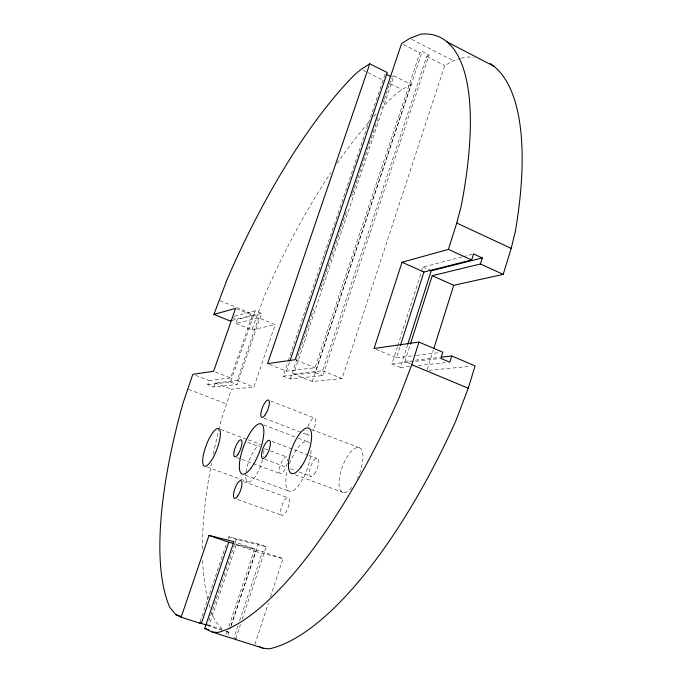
<?xml version="1.0" encoding="UTF-8"?>
<svg xmlns="http://www.w3.org/2000/svg" width="683" height="683" viewBox="0 0 683 683"><rect width="100%" height="100%" fill="white"/><g stroke="black" fill="none" stroke-linecap="round" stroke-linejoin="round"><path stroke-width="0.51" stroke-dasharray="3.42 2.56" d="M236.566 308.784L252.326 315.273L230.632 377.964L209.1 380.585L207.692 384.606L213.864 386.996L237.052 384.555L261.589 313.377L237.385 319.456L236.019 323.392L258.669 317.885L275.198 324.69L253.88 387.065L231.341 389.225L221.719 418.397A317.586 112.567 -67.5 0 0 219.303 427.831M427.242 369.486L433.304 350.208M397.429 346.768L391.931 363.919L400.375 367.411L407.435 345.265M410.662 363.723L404.917 361.333L410.056 345.214M397.754 345.76L422.982 267.096L462.186 256.885M376 349.286L396.464 357.807L400.016 346.708M254.87 644.428L268.453 603.029M270.434 596.976L283.018 558.609L262.571 551.548L236.233 544.812L208.921 626.072L221.83 630.187M312.259 381.473L411.072 84.444L393.86 75.839L293.63 374.036L312.259 381.473L342.055 378.621L444.735 65.577L453.358 60.753L460.188 58.584M225.8 631.451L228.779 632.407L229.454 630.383M231.136 625.329L255.69 551.514L283.018 558.609M228.037 635.045L230.734 626.951M231.067 625.935L258.336 543.958L266.208 546.69L242.115 619.421M283.086 376.137L315.375 372.517L422.162 51.49L429.086 55.024L322.905 375.548L290.224 378.98L283.086 376.137L287.859 362.024M237.966 625.756L233.979 637.785L236.958 638.733M239.631 620.736L262.571 551.548M293.63 374.036L322.53 370.732L426.764 56.399L429.086 55.024M235.755 638.614L240.442 624.475M226.286 634.234L227.294 631.22M228.967 626.191L254.716 548.833L234.926 542.003M269.469 364.381L286.484 371.176L315.034 367.71L419.866 52.873L422.162 51.49M266.208 546.69L236.267 539.399L207.35 625.338L208.921 626.072M290.224 378.98L313.659 309.305M320.114 290.121L320.797 288.098M321.138 287.091L322.496 283.052M322.828 282.045L324.194 277.998M324.527 276.991L325.893 272.952M326.226 271.945L346.947 210.347M351.702 196.209L352.385 194.194M352.727 193.187L354.084 189.148M354.417 188.132L355.783 184.094M356.116 183.087L357.482 179.048M357.815 178.041L378.536 116.443M383.291 102.305L383.974 100.29M384.307 99.274L385.673 95.236M386.006 94.228L387.372 90.19M387.705 89.183L389.062 85.144M389.404 84.129L391.444 78.075M200.093 621.914L226.799 542.831M228.156 538.827L228.831 536.821L258.336 543.958M288.192 361.017L385.195 73.773M286.484 371.176L289.549 362.101M207.692 384.606L230.581 382.036L255.237 310.756L261.589 313.377M236.019 323.392L251.848 329.838L264.748 295.269A317.586 112.567 -67.5 0 1 330.965 172.458M213.864 386.996L215.265 382.975L237.078 380.491L258.669 317.885M411.072 84.444L401.963 89.558L395.491 94.356A317.586 112.567 -67.5 0 0 381.754 107.88M391.786 77.059L393.86 75.839M461.17 58.277L465.072 57.039A317.586 112.567 -67.5 0 1 473.584 57.415M234.312 316.203L255.237 310.756M463.219 256.62L472.508 254.204M231.981 320.404L252.326 315.273M251.848 329.838L275.198 324.69M396.464 357.807L415.409 355.51M416.468 355.382L439.63 352.565M404.917 361.333L411.166 360.624M415.332 360.146L439.271 357.414M391.931 363.919L439.792 358.541M400.375 367.411L409.843 366.421M418.261 365.533L446.665 362.553M429.018 370.297L470.92 366.284M234.756 543.762L254.716 548.833M207.931 624.928L221.958 629.402M236.233 544.812L255.69 551.514M228.831 536.821L236.267 539.399M237.624 499.512L282.036 515.383M206.906 466.967L248.381 482.053M243.677 481.617L287.893 497.676M245.206 475.12L289.216 491.197M236.933 457.636L240.903 459.096M241.893 459.463L280.628 473.771M295.269 474.762L343.54 492.648M264.833 459.249L286.45 467.283M290.377 468.743L295.295 470.57M299.222 472.03L311.013 476.418M247.716 442.345L259.583 446.793M264.526 448.646L269.469 450.498M270.459 450.874L286.279 456.799M220.916 429.573L247.323 439.485M248.296 439.852L261.017 444.633M271.936 441.397L308.127 455.066M309.1 455.433L316.929 458.387M263.681 424.903L297.344 437.743M298.334 438.127L307.248 441.525M264.09 418.201L308.52 435.233M188.525 389.344L226.201 403.79M311.474 429.402L360.351 448.244M195.688 375.377L209.1 380.585M215.265 382.975L231.341 389.225M230.581 382.036L237.052 384.555M270.716 401.006L315.008 418.244A9.169 3.193 -69 0 1 312.908 430.913M215.495 372.047L230.632 377.964M237.078 380.491L253.88 387.065M296.14 360.078L315.034 367.71M322.53 370.732L342.055 378.621M315.375 372.517L322.905 375.548M232.186 317.33L237.385 319.456M219.883 300.605L256.706 315.777M422.982 267.096L429.385 269.956M226.286 631.254L228.779 632.407M363.083 70.221L366.873 72.108M367.821 72.586L384.888 81.072M390.582 83.898L401.963 89.558M403.44 44.489L419.866 52.873M426.764 56.399L444.735 65.577M411.67 39.341L453.358 60.753M222.265 628.975L216.067 622.247A317.586 112.567 -67.5 0 1 211.798 612.523M210.125 607.674A317.586 112.567 -67.5 0 1 209.203 604.651M207.794 599.443A317.586 112.567 -67.5 0 1 202.595 558.796M202.416 549.115A317.586 112.567 -67.5 0 1 211.448 463.356M213.309 454.041A317.586 112.567 -67.5 0 1 219.038 428.881M337.052 163.51A317.586 112.567 -67.5 0 1 368.743 122.266M373.78 116.52A317.586 112.567 -67.5 0 1 376.674 113.318M311.013 450.481A26.432 9.212 -69.7 0 1 295.047 489.25A26.432 9.212 -69.7 0 1 287.603 470.024M289.609 463.62A26.432 9.212 -69.7 0 1 309.271 442.96M287.244 463.279A8.981 3.039 -69.7 0 1 280.158 473.609A8.981 3.039 -69.7 0 1 282.506 460.274A8.981 3.039 -69.7 0 1 287.611 461.204M307.999 426.619A9.169 3.193 -69 0 1 315.034 418.261M309.493 434.943A9.169 3.193 -69 0 1 307.026 430.913M263.869 450.276A19.824 6.301 -69.6 0 1 263.177 456.927M262.52 459.787A19.824 6.301 -69.6 0 1 251.771 480.55A19.824 6.301 -69.6 0 1 245.778 474.215M246 472.149A19.824 6.301 -69.6 0 1 259.096 445.214M351.822 487.44A23.896 9.221 -69.7 0 1 339.306 478.74A23.896 9.221 -69.7 0 1 357.021 447.502A23.896 9.221 -69.7 0 1 359.104 474.608M358.285 476.555A23.896 9.221 -69.7 0 1 357.422 478.441M314.445 473.908A9.536 3.432 -69.7 0 0 317.749 458.745A9.536 3.432 -69.7 0 0 309.792 469.562A9.536 3.432 -69.7 0 0 314.445 473.908M285.255 513.112A9.34 3.253 -70.4 0 0 288.644 498.095A9.34 3.253 -70.4 0 0 281.055 508.408A9.34 3.253 -70.4 0 0 285.255 513.112"/><path stroke-width="1.02" d="M410.381 344.206L432.211 275.693L453.734 285.289L503.209 274.37L511.191 248.364L515.366 231.315A317.586 112.567 -67.5 0 0 490.215 63.579M233.757 543.506L228.771 542.234L201.297 623.639L181.132 617.201L209.015 535.429L233.936 541.662L204.712 628.48L212.089 632.006L263.023 648.184L269.298 648.85A317.586 112.567 -67.5 0 0 455.86 420.83L468.248 388.234L475.103 365.883L451.762 355.988L449.824 362.221L440.834 358.43L442.789 352.18L418.978 342.081L374.053 348.475L402.031 262.246L448.407 249.389L456.765 223.059L461.256 205.839A322.026 102.339 -67.5 0 0 420.762 34.15L409.774 38.368L401.613 43.558L295.193 359.693L267.582 363.629L369.793 63.809L387.252 72.535L289.891 361.094M432.211 275.693L480.414 263.979L482.292 257.943L473.541 253.931L471.646 259.984L423.938 272.013L402.031 262.246M433.944 348.185L453.734 285.289M212.089 632.006L217.851 632.492A322.026 102.339 -67.5 0 0 399.094 397.839L411.798 364.722L418.978 342.081M407.76 344.258L431.212 270.775L482.292 257.943M400.34 345.7L423.938 272.013M231.981 320.404L229.949 320.916L213.916 314.385L227.08 279.501A322.026 102.339 -67.5 0 1 355.032 74.336L361.179 69.282L369.793 63.809M213.916 314.385L235.584 308.383L213.6 371.304L192.811 374.267L182.856 403.679A322.026 102.339 -67.5 0 0 169.828 607.418L175.881 614.691L181.132 617.201M441.355 357.175L451.762 355.988M206.403 625.03L199.76 622.913L201.297 623.639M204.712 628.48L208.759 629.769M175.881 614.691L179.885 615.972M209.015 535.429L228.771 542.234M411.798 364.722L468.248 388.234M429.385 269.956L431.212 270.775M448.407 249.389L471.646 259.984M480.414 263.979L503.209 274.37M259.403 646.519L263.023 648.184M456.765 223.059L511.191 248.364M386.143 74.242L390.847 76.59M447.006 41.902L493.715 66.114M250.985 468.12A26.791 8.367 -69.4 0 0 262.52 425.125A26.791 8.367 -69.4 0 0 241.33 453.58A26.791 8.367 -69.4 0 0 250.985 468.12M237.889 454.426A9.101 2.758 -69.4 0 0 241.441 440.057A9.101 2.758 -69.4 0 0 234.329 450.49A9.101 2.758 -69.4 0 0 237.889 454.426M265.252 414.735A9.289 2.903 -68.8 0 0 268.743 400.238A9.289 2.903 -68.8 0 0 261.282 411.175A9.289 2.903 -68.8 0 0 265.252 414.735M266.131 455.894A9.664 3.116 -69.4 0 0 269.751 440.612A9.664 3.116 -69.4 0 0 261.999 451.702A9.664 3.116 -69.4 0 0 266.131 455.894M237.718 496.071A9.468 2.954 -70 0 0 241.406 480.943A9.468 2.954 -70 0 0 234.03 491.504A9.468 2.954 -70 0 0 237.718 496.071M211.295 460.692A20.072 5.712 -69.4 0 0 219.337 429.103A20.072 5.712 -69.4 0 0 204.004 452.3A20.072 5.712 -69.4 0 0 211.295 460.692M301.101 466.924A24.255 8.401 -69.4 0 0 309.519 428.651A24.255 8.401 -69.4 0 0 289.507 456.773A24.255 8.401 -69.4 0 0 301.101 466.924"/></g></svg>
